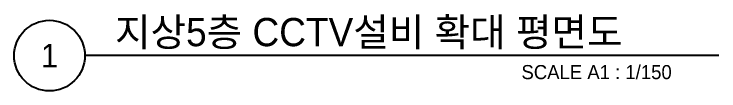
# Model space of a CAD drawing. Header units: millimetres. Extents: x 89860 to 502050, y -351975 to 882300.
# Drawn here: x 297120 to 319530, y 539025 to 541474 of the extents above; entities that cross this region are included whole.
import ezdxf
from ezdxf.enums import TextEntityAlignment as Align

# ---------------------------------------------------------------- set-up
doc = ezdxf.new("R2010")
doc.units = ezdxf.units.MM
doc.header["$LTSCALE"] = 150
doc.layers.add('-----41 Drawing Title', color=2, linetype='Continuous')
doc.styles.add('ELEC', font='')
doc.styles.get('ELEC').set_extended_font_data('Dotum')

msp = doc.modelspace()

# ---------------------------------------------------------------- linework, layer by layer
at = {"layer": '-----41 Drawing Title', "color": 7}
msp.add_line((319530, 540150), (299370, 540150), dxfattribs=at)
msp.add_circle((298245, 540150), 1125, dxfattribs=at)

# ---------------------------------------------------------------- texts
at = {"layer": '-----41 Drawing Title', "color": 2, "style": 'ELEC'}
msp.add_text('지상5층 CCTV설비 확대 평면도', height=900, dxfattribs=at).set_placement((300329, 540450))
at = {"layer": '-----41 Drawing Title', "color": 7, "style": 'ELEC'}
msp.add_text('1', height=750, dxfattribs=at).set_placement((298245, 540150), align=Align.MIDDLE)
at = {"layer": '-----41 Drawing Title', "style": 'ELEC'}
msp.add_text('SCALE A1 : 1/150', height=450, dxfattribs=at).set_placement((318030, 539400), align=Align.RIGHT)

doc.saveas('drawing.dxf')
